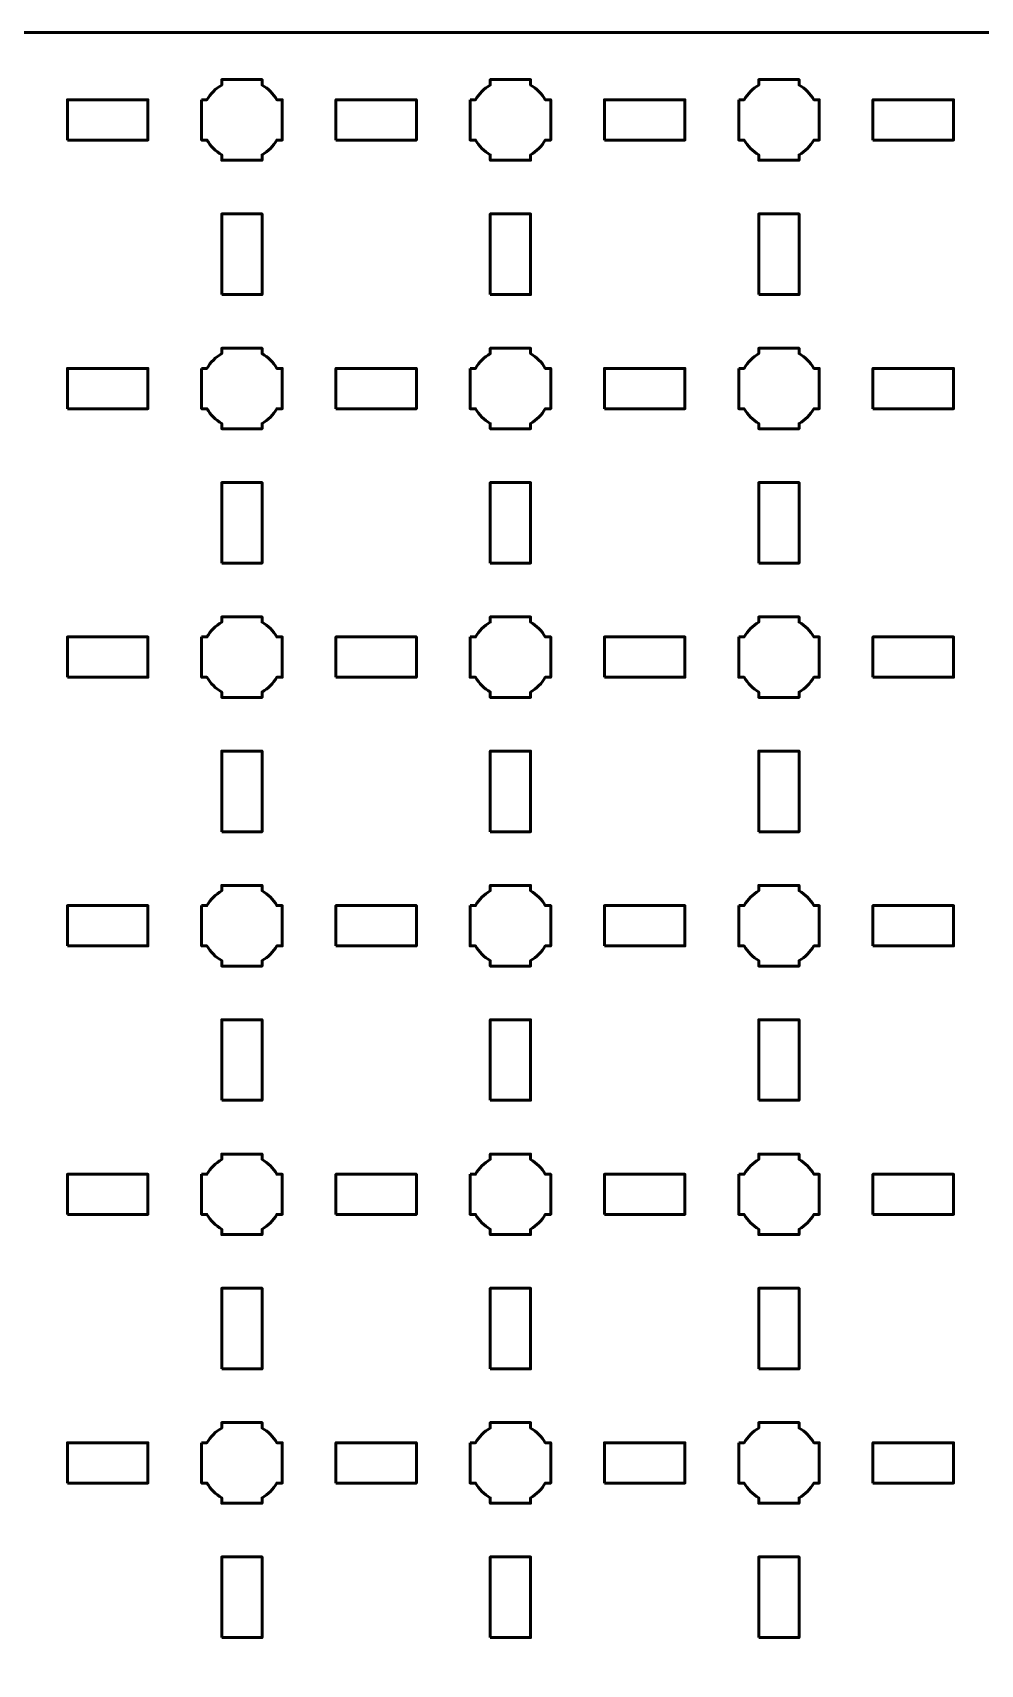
# Model space of a CAD drawing. Header units: centimetres. Extents: x -40.1 to 19.1, y -39.5 to 9.8.
# Drawn here: x -33.06 to -26, y -2.35 to 9.8 of the extents above; entities that cross this region are included whole.
import ezdxf

# ---------------------------------------------------------------- set-up
doc = ezdxf.new("R2010")
doc.units = ezdxf.units.CM
doc.header["$MEASUREMENT"] = 0
doc.layers.add('Layer 1', color=7, linetype='Continuous')

msp = doc.modelspace()

# ---------------------------------------------------------------- linework, layer by layer
at = {"layer": 'Layer 1', "lineweight": 53}
for points in [[(-32.8, 9), (-32.2, 9), (-32.2, 9.3), (-32.8, 9.3), (-32.8, 9)], [(-30.8, 9), (-30.2, 9), (-30.2, 9.3), (-30.8, 9.3), (-30.8, 9)], [(-28.8, 9), (-28.2, 9), (-28.2, 9.3), (-28.8, 9.3), (-28.8, 9)], [(-26.8, 9), (-26.2, 9), (-26.2, 9.3), (-26.8, 9.3), (-26.8, 9)], [(-31.65, 7.85), (-31.35, 7.85), (-31.35, 8.45), (-31.65, 8.45), (-31.65, 7.85)], [(-29.65, 7.85), (-29.35, 7.85), (-29.35, 8.45), (-29.65, 8.45), (-29.65, 7.85)], [(-27.65, 7.85), (-27.35, 7.85), (-27.35, 8.45), (-27.65, 8.45), (-27.65, 7.85)], [(-32.8, 7), (-32.2, 7), (-32.2, 7.3), (-32.8, 7.3), (-32.8, 7)], [(-30.8, 7), (-30.2, 7), (-30.2, 7.3), (-30.8, 7.3), (-30.8, 7)], [(-28.8, 7), (-28.2, 7), (-28.2, 7.3), (-28.8, 7.3), (-28.8, 7)], [(-26.8, 7), (-26.2, 7), (-26.2, 7.3), (-26.8, 7.3), (-26.8, 7)], [(-31.65, 5.85), (-31.35, 5.85), (-31.35, 6.45), (-31.65, 6.45), (-31.65, 5.85)], [(-29.65, 5.85), (-29.35, 5.85), (-29.35, 6.45), (-29.65, 6.45), (-29.65, 5.85)], [(-27.65, 5.85), (-27.35, 5.85), (-27.35, 6.45), (-27.65, 6.45), (-27.65, 5.85)], [(-32.8, 5), (-32.2, 5), (-32.2, 5.3), (-32.8, 5.3), (-32.8, 5)], [(-30.8, 5), (-30.2, 5), (-30.2, 5.3), (-30.8, 5.3), (-30.8, 5)], [(-28.8, 5), (-28.2, 5), (-28.2, 5.3), (-28.8, 5.3), (-28.8, 5)], [(-26.8, 5), (-26.2, 5), (-26.2, 5.3), (-26.8, 5.3), (-26.8, 5)], [(-31.65, 3.85), (-31.35, 3.85), (-31.35, 4.45), (-31.65, 4.45), (-31.65, 3.85)], [(-29.65, 3.85), (-29.35, 3.85), (-29.35, 4.45), (-29.65, 4.45), (-29.65, 3.85)], [(-27.65, 3.85), (-27.35, 3.85), (-27.35, 4.45), (-27.65, 4.45), (-27.65, 3.85)], [(-32.8, 3), (-32.2, 3), (-32.2, 3.3), (-32.8, 3.3), (-32.8, 3)], [(-30.8, 3), (-30.2, 3), (-30.2, 3.3), (-30.8, 3.3), (-30.8, 3)], [(-28.8, 3), (-28.2, 3), (-28.2, 3.3), (-28.8, 3.3), (-28.8, 3)], [(-26.8, 3), (-26.2, 3), (-26.2, 3.3), (-26.8, 3.3), (-26.8, 3)], [(-31.65, 1.85), (-31.35, 1.85), (-31.35, 2.45), (-31.65, 2.45), (-31.65, 1.85)], [(-29.65, 1.85), (-29.35, 1.85), (-29.35, 2.45), (-29.65, 2.45), (-29.65, 1.85)], [(-27.65, 1.85), (-27.35, 1.85), (-27.35, 2.45), (-27.65, 2.45), (-27.65, 1.85)], [(-32.8, 1), (-32.2, 1), (-32.2, 1.3), (-32.8, 1.3), (-32.8, 1)], [(-30.8, 1), (-30.2, 1), (-30.2, 1.3), (-30.8, 1.3), (-30.8, 1)], [(-28.8, 1), (-28.2, 1), (-28.2, 1.3), (-28.8, 1.3), (-28.8, 1)], [(-26.8, 1), (-26.2, 1), (-26.2, 1.3), (-26.8, 1.3), (-26.8, 1)], [(-31.65, -0.15), (-31.35, -0.15), (-31.35, 0.45), (-31.65, 0.45), (-31.65, -0.15)], [(-29.65, -0.15), (-29.35, -0.15), (-29.35, 0.45), (-29.65, 0.45), (-29.65, -0.15)], [(-27.65, -0.15), (-27.35, -0.15), (-27.35, 0.45), (-27.65, 0.45), (-27.65, -0.15)], [(-32.8, -1), (-32.2, -1), (-32.2, -0.7), (-32.8, -0.7), (-32.8, -1)], [(-30.8, -1), (-30.2, -1), (-30.2, -0.7), (-30.8, -0.7), (-30.8, -1)], [(-28.8, -1), (-28.2, -1), (-28.2, -0.7), (-28.8, -0.7), (-28.8, -1)], [(-26.8, -1), (-26.2, -1), (-26.2, -0.7), (-26.8, -0.7), (-26.8, -1)], [(-31.65, -2.15), (-31.35, -2.15), (-31.35, -1.55), (-31.65, -1.55), (-31.65, -2.15)], [(-29.65, -2.15), (-29.35, -2.15), (-29.35, -1.55), (-29.65, -1.55), (-29.65, -2.15)], [(-27.65, -2.15), (-27.35, -2.15), (-27.35, -1.55), (-27.65, -1.55), (-27.65, -2.15)]]:
    msp.add_lwpolyline(points, close=True, dxfattribs=at)
for points, knots in [([(-40.15, -39), (-40.15, -39), (-40.15, 9.3), (-40.15, 9.3), (-40.15, 9.3), (-40.15, 9.57609), (-39.92609, 9.8), (-39.65, 9.8), (-39.65, 9.8), (-39.65, 9.8), (18.65, 9.8), (18.65, 9.8), (18.65, 9.8), (18.92609, 9.8), (19.15, 9.57609), (19.15, 9.3), (19.15, 9.3), (19.15, 9.3), (19.15, -39), (19.15, -39), (19.15, -39), (19.15, -39.27609), (18.92609, -39.5), (18.65, -39.5), (18.65, -39.5), (18.65, -39.5), (-39.65, -39.5), (-39.65, -39.5), (-39.65, -39.5), (-39.92609, -39.5), (-40.15, -39.27609), (-40.15, -39)], [0, 0, 0, 0, 0.125, 0.125, 0.125, 0.125, 0.25, 0.25, 0.25, 0.25, 0.375, 0.375, 0.375, 0.375, 0.5, 0.5, 0.5, 0.5, 0.625, 0.625, 0.625, 0.625, 0.75, 0.75, 0.75, 0.75, 0.875, 0.875, 0.875, 0.875, 1, 1, 1, 1]), ([(-31.8, 9.3), (-31.8, 9.3), (-31.75985, 9.3), (-31.75985, 9.3), (-31.75985, 9.3), (-31.7335, 9.34553), (-31.69553, 9.3835), (-31.65, 9.40985), (-31.65, 9.40985), (-31.65, 9.40985), (-31.65, 9.45), (-31.65, 9.45), (-31.65, 9.45), (-31.65, 9.45), (-31.5, 9.45), (-31.5, 9.45), (-31.5, 9.45), (-31.5, 9.45), (-31.35, 9.45), (-31.35, 9.45), (-31.35, 9.45), (-31.35, 9.45), (-31.35, 9.40985), (-31.35, 9.40985), (-31.35, 9.40985), (-31.30447, 9.3835), (-31.2665, 9.34553), (-31.24015, 9.3), (-31.24015, 9.3), (-31.24015, 9.3), (-31.2, 9.3), (-31.2, 9.3), (-31.2, 9.3), (-31.2, 9.3), (-31.2, 9.15), (-31.2, 9.15), (-31.2, 9.15), (-31.2, 9.15), (-31.2, 9), (-31.2, 9), (-31.2, 9), (-31.2, 9), (-31.24015, 9), (-31.24015, 9), (-31.24015, 9), (-31.2665, 8.95447), (-31.30447, 8.9165), (-31.35, 8.89015), (-31.35, 8.89015), (-31.35, 8.89015), (-31.35, 8.85), (-31.35, 8.85), (-31.35, 8.85), (-31.35, 8.85), (-31.5, 8.85), (-31.5, 8.85), (-31.5, 8.85), (-31.5, 8.85), (-31.65, 8.85), (-31.65, 8.85), (-31.65, 8.85), (-31.65, 8.85), (-31.65, 8.89015), (-31.65, 8.89015), (-31.65, 8.89015), (-31.69553, 8.9165), (-31.7335, 8.95447), (-31.75985, 9), (-31.75985, 9), (-31.75985, 9), (-31.8, 9), (-31.8, 9), (-31.8, 9), (-31.8, 9), (-31.8, 9.15), (-31.8, 9.15), (-31.8, 9.15), (-31.8, 9.15), (-31.8, 9.3), (-31.8, 9.3)], [0, 0, 0, 0, 0.05, 0.05, 0.05, 0.05, 0.1, 0.1, 0.1, 0.1, 0.15, 0.15, 0.15, 0.15, 0.2, 0.2, 0.2, 0.2, 0.25, 0.25, 0.25, 0.25, 0.3, 0.3, 0.3, 0.3, 0.35, 0.35, 0.35, 0.35, 0.4, 0.4, 0.4, 0.4, 0.45, 0.45, 0.45, 0.45, 0.5, 0.5, 0.5, 0.5, 0.55, 0.55, 0.55, 0.55, 0.6, 0.6, 0.6, 0.6, 0.65, 0.65, 0.65, 0.65, 0.7, 0.7, 0.7, 0.7, 0.75, 0.75, 0.75, 0.75, 0.8, 0.8, 0.8, 0.8, 0.85, 0.85, 0.85, 0.85, 0.9, 0.9, 0.9, 0.9, 0.95, 0.95, 0.95, 0.95, 1, 1, 1, 1]), ([(-29.8, 9.3), (-29.8, 9.3), (-29.75985, 9.3), (-29.75985, 9.3), (-29.75985, 9.3), (-29.7335, 9.34553), (-29.69553, 9.3835), (-29.65, 9.40985), (-29.65, 9.40985), (-29.65, 9.40985), (-29.65, 9.45), (-29.65, 9.45), (-29.65, 9.45), (-29.65, 9.45), (-29.5, 9.45), (-29.5, 9.45), (-29.5, 9.45), (-29.5, 9.45), (-29.35, 9.45), (-29.35, 9.45), (-29.35, 9.45), (-29.35, 9.45), (-29.35, 9.40985), (-29.35, 9.40985), (-29.35, 9.40985), (-29.30447, 9.3835), (-29.2665, 9.34553), (-29.24015, 9.3), (-29.24015, 9.3), (-29.24015, 9.3), (-29.2, 9.3), (-29.2, 9.3), (-29.2, 9.3), (-29.2, 9.3), (-29.2, 9.15), (-29.2, 9.15), (-29.2, 9.15), (-29.2, 9.15), (-29.2, 9), (-29.2, 9), (-29.2, 9), (-29.2, 9), (-29.24015, 9), (-29.24015, 9), (-29.24015, 9), (-29.2665, 8.95447), (-29.30447, 8.9165), (-29.35, 8.89015), (-29.35, 8.89015), (-29.35, 8.89015), (-29.35, 8.85), (-29.35, 8.85), (-29.35, 8.85), (-29.35, 8.85), (-29.5, 8.85), (-29.5, 8.85), (-29.5, 8.85), (-29.5, 8.85), (-29.65, 8.85), (-29.65, 8.85), (-29.65, 8.85), (-29.65, 8.85), (-29.65, 8.89015), (-29.65, 8.89015), (-29.65, 8.89015), (-29.69553, 8.9165), (-29.7335, 8.95447), (-29.75985, 9), (-29.75985, 9), (-29.75985, 9), (-29.8, 9), (-29.8, 9), (-29.8, 9), (-29.8, 9), (-29.8, 9.15), (-29.8, 9.15), (-29.8, 9.15), (-29.8, 9.15), (-29.8, 9.3), (-29.8, 9.3)], [0, 0, 0, 0, 0.05, 0.05, 0.05, 0.05, 0.1, 0.1, 0.1, 0.1, 0.15, 0.15, 0.15, 0.15, 0.2, 0.2, 0.2, 0.2, 0.25, 0.25, 0.25, 0.25, 0.3, 0.3, 0.3, 0.3, 0.35, 0.35, 0.35, 0.35, 0.4, 0.4, 0.4, 0.4, 0.45, 0.45, 0.45, 0.45, 0.5, 0.5, 0.5, 0.5, 0.55, 0.55, 0.55, 0.55, 0.6, 0.6, 0.6, 0.6, 0.65, 0.65, 0.65, 0.65, 0.7, 0.7, 0.7, 0.7, 0.75, 0.75, 0.75, 0.75, 0.8, 0.8, 0.8, 0.8, 0.85, 0.85, 0.85, 0.85, 0.9, 0.9, 0.9, 0.9, 0.95, 0.95, 0.95, 0.95, 1, 1, 1, 1]), ([(-27.8, 9.3), (-27.8, 9.3), (-27.75985, 9.3), (-27.75985, 9.3), (-27.75985, 9.3), (-27.7335, 9.34553), (-27.69553, 9.3835), (-27.65, 9.40985), (-27.65, 9.40985), (-27.65, 9.40985), (-27.65, 9.45), (-27.65, 9.45), (-27.65, 9.45), (-27.65, 9.45), (-27.5, 9.45), (-27.5, 9.45), (-27.5, 9.45), (-27.5, 9.45), (-27.35, 9.45), (-27.35, 9.45), (-27.35, 9.45), (-27.35, 9.45), (-27.35, 9.40985), (-27.35, 9.40985), (-27.35, 9.40985), (-27.30447, 9.3835), (-27.2665, 9.34553), (-27.24015, 9.3), (-27.24015, 9.3), (-27.24015, 9.3), (-27.2, 9.3), (-27.2, 9.3), (-27.2, 9.3), (-27.2, 9.3), (-27.2, 9.15), (-27.2, 9.15), (-27.2, 9.15), (-27.2, 9.15), (-27.2, 9), (-27.2, 9), (-27.2, 9), (-27.2, 9), (-27.24015, 9), (-27.24015, 9), (-27.24015, 9), (-27.2665, 8.95447), (-27.30447, 8.9165), (-27.35, 8.89015), (-27.35, 8.89015), (-27.35, 8.89015), (-27.35, 8.85), (-27.35, 8.85), (-27.35, 8.85), (-27.35, 8.85), (-27.5, 8.85), (-27.5, 8.85), (-27.5, 8.85), (-27.5, 8.85), (-27.65, 8.85), (-27.65, 8.85), (-27.65, 8.85), (-27.65, 8.85), (-27.65, 8.89015), (-27.65, 8.89015), (-27.65, 8.89015), (-27.69553, 8.9165), (-27.7335, 8.95447), (-27.75985, 9), (-27.75985, 9), (-27.75985, 9), (-27.8, 9), (-27.8, 9), (-27.8, 9), (-27.8, 9), (-27.8, 9.15), (-27.8, 9.15), (-27.8, 9.15), (-27.8, 9.15), (-27.8, 9.3), (-27.8, 9.3)], [0, 0, 0, 0, 0.05, 0.05, 0.05, 0.05, 0.1, 0.1, 0.1, 0.1, 0.15, 0.15, 0.15, 0.15, 0.2, 0.2, 0.2, 0.2, 0.25, 0.25, 0.25, 0.25, 0.3, 0.3, 0.3, 0.3, 0.35, 0.35, 0.35, 0.35, 0.4, 0.4, 0.4, 0.4, 0.45, 0.45, 0.45, 0.45, 0.5, 0.5, 0.5, 0.5, 0.55, 0.55, 0.55, 0.55, 0.6, 0.6, 0.6, 0.6, 0.65, 0.65, 0.65, 0.65, 0.7, 0.7, 0.7, 0.7, 0.75, 0.75, 0.75, 0.75, 0.8, 0.8, 0.8, 0.8, 0.85, 0.85, 0.85, 0.85, 0.9, 0.9, 0.9, 0.9, 0.95, 0.95, 0.95, 0.95, 1, 1, 1, 1]), ([(-31.8, 7.3), (-31.8, 7.3), (-31.75985, 7.3), (-31.75985, 7.3), (-31.75985, 7.3), (-31.7335, 7.34553), (-31.69553, 7.3835), (-31.65, 7.40985), (-31.65, 7.40985), (-31.65, 7.40985), (-31.65, 7.45), (-31.65, 7.45), (-31.65, 7.45), (-31.65, 7.45), (-31.5, 7.45), (-31.5, 7.45), (-31.5, 7.45), (-31.5, 7.45), (-31.35, 7.45), (-31.35, 7.45), (-31.35, 7.45), (-31.35, 7.45), (-31.35, 7.40985), (-31.35, 7.40985), (-31.35, 7.40985), (-31.30447, 7.3835), (-31.2665, 7.34553), (-31.24015, 7.3), (-31.24015, 7.3), (-31.24015, 7.3), (-31.2, 7.3), (-31.2, 7.3), (-31.2, 7.3), (-31.2, 7.3), (-31.2, 7.15), (-31.2, 7.15), (-31.2, 7.15), (-31.2, 7.15), (-31.2, 7), (-31.2, 7), (-31.2, 7), (-31.2, 7), (-31.24015, 7), (-31.24015, 7), (-31.24015, 7), (-31.2665, 6.95447), (-31.30447, 6.9165), (-31.35, 6.89015), (-31.35, 6.89015), (-31.35, 6.89015), (-31.35, 6.85), (-31.35, 6.85), (-31.35, 6.85), (-31.35, 6.85), (-31.5, 6.85), (-31.5, 6.85), (-31.5, 6.85), (-31.5, 6.85), (-31.65, 6.85), (-31.65, 6.85), (-31.65, 6.85), (-31.65, 6.85), (-31.65, 6.89015), (-31.65, 6.89015), (-31.65, 6.89015), (-31.69553, 6.9165), (-31.7335, 6.95447), (-31.75985, 7), (-31.75985, 7), (-31.75985, 7), (-31.8, 7), (-31.8, 7), (-31.8, 7), (-31.8, 7), (-31.8, 7.15), (-31.8, 7.15), (-31.8, 7.15), (-31.8, 7.15), (-31.8, 7.3), (-31.8, 7.3)], [0, 0, 0, 0, 0.05, 0.05, 0.05, 0.05, 0.1, 0.1, 0.1, 0.1, 0.15, 0.15, 0.15, 0.15, 0.2, 0.2, 0.2, 0.2, 0.25, 0.25, 0.25, 0.25, 0.3, 0.3, 0.3, 0.3, 0.35, 0.35, 0.35, 0.35, 0.4, 0.4, 0.4, 0.4, 0.45, 0.45, 0.45, 0.45, 0.5, 0.5, 0.5, 0.5, 0.55, 0.55, 0.55, 0.55, 0.6, 0.6, 0.6, 0.6, 0.65, 0.65, 0.65, 0.65, 0.7, 0.7, 0.7, 0.7, 0.75, 0.75, 0.75, 0.75, 0.8, 0.8, 0.8, 0.8, 0.85, 0.85, 0.85, 0.85, 0.9, 0.9, 0.9, 0.9, 0.95, 0.95, 0.95, 0.95, 1, 1, 1, 1]), ([(-29.8, 7.3), (-29.8, 7.3), (-29.75985, 7.3), (-29.75985, 7.3), (-29.75985, 7.3), (-29.7335, 7.34553), (-29.69553, 7.3835), (-29.65, 7.40985), (-29.65, 7.40985), (-29.65, 7.40985), (-29.65, 7.45), (-29.65, 7.45), (-29.65, 7.45), (-29.65, 7.45), (-29.5, 7.45), (-29.5, 7.45), (-29.5, 7.45), (-29.5, 7.45), (-29.35, 7.45), (-29.35, 7.45), (-29.35, 7.45), (-29.35, 7.45), (-29.35, 7.40985), (-29.35, 7.40985), (-29.35, 7.40985), (-29.30447, 7.3835), (-29.2665, 7.34553), (-29.24015, 7.3), (-29.24015, 7.3), (-29.24015, 7.3), (-29.2, 7.3), (-29.2, 7.3), (-29.2, 7.3), (-29.2, 7.3), (-29.2, 7.15), (-29.2, 7.15), (-29.2, 7.15), (-29.2, 7.15), (-29.2, 7), (-29.2, 7), (-29.2, 7), (-29.2, 7), (-29.24015, 7), (-29.24015, 7), (-29.24015, 7), (-29.2665, 6.95447), (-29.30447, 6.9165), (-29.35, 6.89015), (-29.35, 6.89015), (-29.35, 6.89015), (-29.35, 6.85), (-29.35, 6.85), (-29.35, 6.85), (-29.35, 6.85), (-29.5, 6.85), (-29.5, 6.85), (-29.5, 6.85), (-29.5, 6.85), (-29.65, 6.85), (-29.65, 6.85), (-29.65, 6.85), (-29.65, 6.85), (-29.65, 6.89015), (-29.65, 6.89015), (-29.65, 6.89015), (-29.69553, 6.9165), (-29.7335, 6.95447), (-29.75985, 7), (-29.75985, 7), (-29.75985, 7), (-29.8, 7), (-29.8, 7), (-29.8, 7), (-29.8, 7), (-29.8, 7.15), (-29.8, 7.15), (-29.8, 7.15), (-29.8, 7.15), (-29.8, 7.3), (-29.8, 7.3)], [0, 0, 0, 0, 0.05, 0.05, 0.05, 0.05, 0.1, 0.1, 0.1, 0.1, 0.15, 0.15, 0.15, 0.15, 0.2, 0.2, 0.2, 0.2, 0.25, 0.25, 0.25, 0.25, 0.3, 0.3, 0.3, 0.3, 0.35, 0.35, 0.35, 0.35, 0.4, 0.4, 0.4, 0.4, 0.45, 0.45, 0.45, 0.45, 0.5, 0.5, 0.5, 0.5, 0.55, 0.55, 0.55, 0.55, 0.6, 0.6, 0.6, 0.6, 0.65, 0.65, 0.65, 0.65, 0.7, 0.7, 0.7, 0.7, 0.75, 0.75, 0.75, 0.75, 0.8, 0.8, 0.8, 0.8, 0.85, 0.85, 0.85, 0.85, 0.9, 0.9, 0.9, 0.9, 0.95, 0.95, 0.95, 0.95, 1, 1, 1, 1]), ([(-27.8, 7.3), (-27.8, 7.3), (-27.75985, 7.3), (-27.75985, 7.3), (-27.75985, 7.3), (-27.7335, 7.34553), (-27.69553, 7.3835), (-27.65, 7.40985), (-27.65, 7.40985), (-27.65, 7.40985), (-27.65, 7.45), (-27.65, 7.45), (-27.65, 7.45), (-27.65, 7.45), (-27.5, 7.45), (-27.5, 7.45), (-27.5, 7.45), (-27.5, 7.45), (-27.35, 7.45), (-27.35, 7.45), (-27.35, 7.45), (-27.35, 7.45), (-27.35, 7.40985), (-27.35, 7.40985), (-27.35, 7.40985), (-27.30447, 7.3835), (-27.2665, 7.34553), (-27.24015, 7.3), (-27.24015, 7.3), (-27.24015, 7.3), (-27.2, 7.3), (-27.2, 7.3), (-27.2, 7.3), (-27.2, 7.3), (-27.2, 7.15), (-27.2, 7.15), (-27.2, 7.15), (-27.2, 7.15), (-27.2, 7), (-27.2, 7), (-27.2, 7), (-27.2, 7), (-27.24015, 7), (-27.24015, 7), (-27.24015, 7), (-27.2665, 6.95447), (-27.30447, 6.9165), (-27.35, 6.89015), (-27.35, 6.89015), (-27.35, 6.89015), (-27.35, 6.85), (-27.35, 6.85), (-27.35, 6.85), (-27.35, 6.85), (-27.5, 6.85), (-27.5, 6.85), (-27.5, 6.85), (-27.5, 6.85), (-27.65, 6.85), (-27.65, 6.85), (-27.65, 6.85), (-27.65, 6.85), (-27.65, 6.89015), (-27.65, 6.89015), (-27.65, 6.89015), (-27.69553, 6.9165), (-27.7335, 6.95447), (-27.75985, 7), (-27.75985, 7), (-27.75985, 7), (-27.8, 7), (-27.8, 7), (-27.8, 7), (-27.8, 7), (-27.8, 7.15), (-27.8, 7.15), (-27.8, 7.15), (-27.8, 7.15), (-27.8, 7.3), (-27.8, 7.3)], [0, 0, 0, 0, 0.05, 0.05, 0.05, 0.05, 0.1, 0.1, 0.1, 0.1, 0.15, 0.15, 0.15, 0.15, 0.2, 0.2, 0.2, 0.2, 0.25, 0.25, 0.25, 0.25, 0.3, 0.3, 0.3, 0.3, 0.35, 0.35, 0.35, 0.35, 0.4, 0.4, 0.4, 0.4, 0.45, 0.45, 0.45, 0.45, 0.5, 0.5, 0.5, 0.5, 0.55, 0.55, 0.55, 0.55, 0.6, 0.6, 0.6, 0.6, 0.65, 0.65, 0.65, 0.65, 0.7, 0.7, 0.7, 0.7, 0.75, 0.75, 0.75, 0.75, 0.8, 0.8, 0.8, 0.8, 0.85, 0.85, 0.85, 0.85, 0.9, 0.9, 0.9, 0.9, 0.95, 0.95, 0.95, 0.95, 1, 1, 1, 1]), ([(-31.8, 5.3), (-31.8, 5.3), (-31.75985, 5.3), (-31.75985, 5.3), (-31.75985, 5.3), (-31.7335, 5.34553), (-31.69553, 5.3835), (-31.65, 5.40985), (-31.65, 5.40985), (-31.65, 5.40985), (-31.65, 5.45), (-31.65, 5.45), (-31.65, 5.45), (-31.65, 5.45), (-31.5, 5.45), (-31.5, 5.45), (-31.5, 5.45), (-31.5, 5.45), (-31.35, 5.45), (-31.35, 5.45), (-31.35, 5.45), (-31.35, 5.45), (-31.35, 5.40985), (-31.35, 5.40985), (-31.35, 5.40985), (-31.30447, 5.3835), (-31.2665, 5.34553), (-31.24015, 5.3), (-31.24015, 5.3), (-31.24015, 5.3), (-31.2, 5.3), (-31.2, 5.3), (-31.2, 5.3), (-31.2, 5.3), (-31.2, 5.15), (-31.2, 5.15), (-31.2, 5.15), (-31.2, 5.15), (-31.2, 5), (-31.2, 5), (-31.2, 5), (-31.2, 5), (-31.24015, 5), (-31.24015, 5), (-31.24015, 5), (-31.2665, 4.95447), (-31.30447, 4.9165), (-31.35, 4.89015), (-31.35, 4.89015), (-31.35, 4.89015), (-31.35, 4.85), (-31.35, 4.85), (-31.35, 4.85), (-31.35, 4.85), (-31.5, 4.85), (-31.5, 4.85), (-31.5, 4.85), (-31.5, 4.85), (-31.65, 4.85), (-31.65, 4.85), (-31.65, 4.85), (-31.65, 4.85), (-31.65, 4.89015), (-31.65, 4.89015), (-31.65, 4.89015), (-31.69553, 4.9165), (-31.7335, 4.95447), (-31.75985, 5), (-31.75985, 5), (-31.75985, 5), (-31.8, 5), (-31.8, 5), (-31.8, 5), (-31.8, 5), (-31.8, 5.15), (-31.8, 5.15), (-31.8, 5.15), (-31.8, 5.15), (-31.8, 5.3), (-31.8, 5.3)], [0, 0, 0, 0, 0.05, 0.05, 0.05, 0.05, 0.1, 0.1, 0.1, 0.1, 0.15, 0.15, 0.15, 0.15, 0.2, 0.2, 0.2, 0.2, 0.25, 0.25, 0.25, 0.25, 0.3, 0.3, 0.3, 0.3, 0.35, 0.35, 0.35, 0.35, 0.4, 0.4, 0.4, 0.4, 0.45, 0.45, 0.45, 0.45, 0.5, 0.5, 0.5, 0.5, 0.55, 0.55, 0.55, 0.55, 0.6, 0.6, 0.6, 0.6, 0.65, 0.65, 0.65, 0.65, 0.7, 0.7, 0.7, 0.7, 0.75, 0.75, 0.75, 0.75, 0.8, 0.8, 0.8, 0.8, 0.85, 0.85, 0.85, 0.85, 0.9, 0.9, 0.9, 0.9, 0.95, 0.95, 0.95, 0.95, 1, 1, 1, 1]), ([(-29.8, 5.3), (-29.8, 5.3), (-29.75985, 5.3), (-29.75985, 5.3), (-29.75985, 5.3), (-29.7335, 5.34553), (-29.69553, 5.3835), (-29.65, 5.40985), (-29.65, 5.40985), (-29.65, 5.40985), (-29.65, 5.45), (-29.65, 5.45), (-29.65, 5.45), (-29.65, 5.45), (-29.5, 5.45), (-29.5, 5.45), (-29.5, 5.45), (-29.5, 5.45), (-29.35, 5.45), (-29.35, 5.45), (-29.35, 5.45), (-29.35, 5.45), (-29.35, 5.40985), (-29.35, 5.40985), (-29.35, 5.40985), (-29.30447, 5.3835), (-29.2665, 5.34553), (-29.24015, 5.3), (-29.24015, 5.3), (-29.24015, 5.3), (-29.2, 5.3), (-29.2, 5.3), (-29.2, 5.3), (-29.2, 5.3), (-29.2, 5.15), (-29.2, 5.15), (-29.2, 5.15), (-29.2, 5.15), (-29.2, 5), (-29.2, 5), (-29.2, 5), (-29.2, 5), (-29.24015, 5), (-29.24015, 5), (-29.24015, 5), (-29.2665, 4.95447), (-29.30447, 4.9165), (-29.35, 4.89015), (-29.35, 4.89015), (-29.35, 4.89015), (-29.35, 4.85), (-29.35, 4.85), (-29.35, 4.85), (-29.35, 4.85), (-29.5, 4.85), (-29.5, 4.85), (-29.5, 4.85), (-29.5, 4.85), (-29.65, 4.85), (-29.65, 4.85), (-29.65, 4.85), (-29.65, 4.85), (-29.65, 4.89015), (-29.65, 4.89015), (-29.65, 4.89015), (-29.69553, 4.9165), (-29.7335, 4.95447), (-29.75985, 5), (-29.75985, 5), (-29.75985, 5), (-29.8, 5), (-29.8, 5), (-29.8, 5), (-29.8, 5), (-29.8, 5.15), (-29.8, 5.15), (-29.8, 5.15), (-29.8, 5.15), (-29.8, 5.3), (-29.8, 5.3)], [0, 0, 0, 0, 0.05, 0.05, 0.05, 0.05, 0.1, 0.1, 0.1, 0.1, 0.15, 0.15, 0.15, 0.15, 0.2, 0.2, 0.2, 0.2, 0.25, 0.25, 0.25, 0.25, 0.3, 0.3, 0.3, 0.3, 0.35, 0.35, 0.35, 0.35, 0.4, 0.4, 0.4, 0.4, 0.45, 0.45, 0.45, 0.45, 0.5, 0.5, 0.5, 0.5, 0.55, 0.55, 0.55, 0.55, 0.6, 0.6, 0.6, 0.6, 0.65, 0.65, 0.65, 0.65, 0.7, 0.7, 0.7, 0.7, 0.75, 0.75, 0.75, 0.75, 0.8, 0.8, 0.8, 0.8, 0.85, 0.85, 0.85, 0.85, 0.9, 0.9, 0.9, 0.9, 0.95, 0.95, 0.95, 0.95, 1, 1, 1, 1]), ([(-27.8, 5.3), (-27.8, 5.3), (-27.75985, 5.3), (-27.75985, 5.3), (-27.75985, 5.3), (-27.7335, 5.34553), (-27.69553, 5.3835), (-27.65, 5.40985), (-27.65, 5.40985), (-27.65, 5.40985), (-27.65, 5.45), (-27.65, 5.45), (-27.65, 5.45), (-27.65, 5.45), (-27.5, 5.45), (-27.5, 5.45), (-27.5, 5.45), (-27.5, 5.45), (-27.35, 5.45), (-27.35, 5.45), (-27.35, 5.45), (-27.35, 5.45), (-27.35, 5.40985), (-27.35, 5.40985), (-27.35, 5.40985), (-27.30447, 5.3835), (-27.2665, 5.34553), (-27.24015, 5.3), (-27.24015, 5.3), (-27.24015, 5.3), (-27.2, 5.3), (-27.2, 5.3), (-27.2, 5.3), (-27.2, 5.3), (-27.2, 5.15), (-27.2, 5.15), (-27.2, 5.15), (-27.2, 5.15), (-27.2, 5), (-27.2, 5), (-27.2, 5), (-27.2, 5), (-27.24015, 5), (-27.24015, 5), (-27.24015, 5), (-27.2665, 4.95447), (-27.30447, 4.9165), (-27.35, 4.89015), (-27.35, 4.89015), (-27.35, 4.89015), (-27.35, 4.85), (-27.35, 4.85), (-27.35, 4.85), (-27.35, 4.85), (-27.5, 4.85), (-27.5, 4.85), (-27.5, 4.85), (-27.5, 4.85), (-27.65, 4.85), (-27.65, 4.85), (-27.65, 4.85), (-27.65, 4.85), (-27.65, 4.89015), (-27.65, 4.89015), (-27.65, 4.89015), (-27.69553, 4.9165), (-27.7335, 4.95447), (-27.75985, 5), (-27.75985, 5), (-27.75985, 5), (-27.8, 5), (-27.8, 5), (-27.8, 5), (-27.8, 5), (-27.8, 5.15), (-27.8, 5.15), (-27.8, 5.15), (-27.8, 5.15), (-27.8, 5.3), (-27.8, 5.3)], [0, 0, 0, 0, 0.05, 0.05, 0.05, 0.05, 0.1, 0.1, 0.1, 0.1, 0.15, 0.15, 0.15, 0.15, 0.2, 0.2, 0.2, 0.2, 0.25, 0.25, 0.25, 0.25, 0.3, 0.3, 0.3, 0.3, 0.35, 0.35, 0.35, 0.35, 0.4, 0.4, 0.4, 0.4, 0.45, 0.45, 0.45, 0.45, 0.5, 0.5, 0.5, 0.5, 0.55, 0.55, 0.55, 0.55, 0.6, 0.6, 0.6, 0.6, 0.65, 0.65, 0.65, 0.65, 0.7, 0.7, 0.7, 0.7, 0.75, 0.75, 0.75, 0.75, 0.8, 0.8, 0.8, 0.8, 0.85, 0.85, 0.85, 0.85, 0.9, 0.9, 0.9, 0.9, 0.95, 0.95, 0.95, 0.95, 1, 1, 1, 1]), ([(-31.8, 3.3), (-31.8, 3.3), (-31.75985, 3.3), (-31.75985, 3.3), (-31.75985, 3.3), (-31.7335, 3.34553), (-31.69553, 3.3835), (-31.65, 3.40985), (-31.65, 3.40985), (-31.65, 3.40985), (-31.65, 3.45), (-31.65, 3.45), (-31.65, 3.45), (-31.65, 3.45), (-31.5, 3.45), (-31.5, 3.45), (-31.5, 3.45), (-31.5, 3.45), (-31.35, 3.45), (-31.35, 3.45), (-31.35, 3.45), (-31.35, 3.45), (-31.35, 3.40985), (-31.35, 3.40985), (-31.35, 3.40985), (-31.30447, 3.3835), (-31.2665, 3.34553), (-31.24015, 3.3), (-31.24015, 3.3), (-31.24015, 3.3), (-31.2, 3.3), (-31.2, 3.3), (-31.2, 3.3), (-31.2, 3.3), (-31.2, 3.15), (-31.2, 3.15), (-31.2, 3.15), (-31.2, 3.15), (-31.2, 3), (-31.2, 3), (-31.2, 3), (-31.2, 3), (-31.24015, 3), (-31.24015, 3), (-31.24015, 3), (-31.2665, 2.95447), (-31.30447, 2.9165), (-31.35, 2.89015), (-31.35, 2.89015), (-31.35, 2.89015), (-31.35, 2.85), (-31.35, 2.85), (-31.35, 2.85), (-31.35, 2.85), (-31.5, 2.85), (-31.5, 2.85), (-31.5, 2.85), (-31.5, 2.85), (-31.65, 2.85), (-31.65, 2.85), (-31.65, 2.85), (-31.65, 2.85), (-31.65, 2.89015), (-31.65, 2.89015), (-31.65, 2.89015), (-31.69553, 2.9165), (-31.7335, 2.95447), (-31.75985, 3), (-31.75985, 3), (-31.75985, 3), (-31.8, 3), (-31.8, 3), (-31.8, 3), (-31.8, 3), (-31.8, 3.15), (-31.8, 3.15), (-31.8, 3.15), (-31.8, 3.15), (-31.8, 3.3), (-31.8, 3.3)], [0, 0, 0, 0, 0.05, 0.05, 0.05, 0.05, 0.1, 0.1, 0.1, 0.1, 0.15, 0.15, 0.15, 0.15, 0.2, 0.2, 0.2, 0.2, 0.25, 0.25, 0.25, 0.25, 0.3, 0.3, 0.3, 0.3, 0.35, 0.35, 0.35, 0.35, 0.4, 0.4, 0.4, 0.4, 0.45, 0.45, 0.45, 0.45, 0.5, 0.5, 0.5, 0.5, 0.55, 0.55, 0.55, 0.55, 0.6, 0.6, 0.6, 0.6, 0.65, 0.65, 0.65, 0.65, 0.7, 0.7, 0.7, 0.7, 0.75, 0.75, 0.75, 0.75, 0.8, 0.8, 0.8, 0.8, 0.85, 0.85, 0.85, 0.85, 0.9, 0.9, 0.9, 0.9, 0.95, 0.95, 0.95, 0.95, 1, 1, 1, 1]), ([(-29.8, 3.3), (-29.8, 3.3), (-29.75985, 3.3), (-29.75985, 3.3), (-29.75985, 3.3), (-29.7335, 3.34553), (-29.69553, 3.3835), (-29.65, 3.40985), (-29.65, 3.40985), (-29.65, 3.40985), (-29.65, 3.45), (-29.65, 3.45), (-29.65, 3.45), (-29.65, 3.45), (-29.5, 3.45), (-29.5, 3.45), (-29.5, 3.45), (-29.5, 3.45), (-29.35, 3.45), (-29.35, 3.45), (-29.35, 3.45), (-29.35, 3.45), (-29.35, 3.40985), (-29.35, 3.40985), (-29.35, 3.40985), (-29.30447, 3.3835), (-29.2665, 3.34553), (-29.24015, 3.3), (-29.24015, 3.3), (-29.24015, 3.3), (-29.2, 3.3), (-29.2, 3.3), (-29.2, 3.3), (-29.2, 3.3), (-29.2, 3.15), (-29.2, 3.15), (-29.2, 3.15), (-29.2, 3.15), (-29.2, 3), (-29.2, 3), (-29.2, 3), (-29.2, 3), (-29.24015, 3), (-29.24015, 3), (-29.24015, 3), (-29.2665, 2.95447), (-29.30447, 2.9165), (-29.35, 2.89015), (-29.35, 2.89015), (-29.35, 2.89015), (-29.35, 2.85), (-29.35, 2.85), (-29.35, 2.85), (-29.35, 2.85), (-29.5, 2.85), (-29.5, 2.85), (-29.5, 2.85), (-29.5, 2.85), (-29.65, 2.85), (-29.65, 2.85), (-29.65, 2.85), (-29.65, 2.85), (-29.65, 2.89015), (-29.65, 2.89015), (-29.65, 2.89015), (-29.69553, 2.9165), (-29.7335, 2.95447), (-29.75985, 3), (-29.75985, 3), (-29.75985, 3), (-29.8, 3), (-29.8, 3), (-29.8, 3), (-29.8, 3), (-29.8, 3.15), (-29.8, 3.15), (-29.8, 3.15), (-29.8, 3.15), (-29.8, 3.3), (-29.8, 3.3)], [0, 0, 0, 0, 0.05, 0.05, 0.05, 0.05, 0.1, 0.1, 0.1, 0.1, 0.15, 0.15, 0.15, 0.15, 0.2, 0.2, 0.2, 0.2, 0.25, 0.25, 0.25, 0.25, 0.3, 0.3, 0.3, 0.3, 0.35, 0.35, 0.35, 0.35, 0.4, 0.4, 0.4, 0.4, 0.45, 0.45, 0.45, 0.45, 0.5, 0.5, 0.5, 0.5, 0.55, 0.55, 0.55, 0.55, 0.6, 0.6, 0.6, 0.6, 0.65, 0.65, 0.65, 0.65, 0.7, 0.7, 0.7, 0.7, 0.75, 0.75, 0.75, 0.75, 0.8, 0.8, 0.8, 0.8, 0.85, 0.85, 0.85, 0.85, 0.9, 0.9, 0.9, 0.9, 0.95, 0.95, 0.95, 0.95, 1, 1, 1, 1]), ([(-27.8, 3.3), (-27.8, 3.3), (-27.75985, 3.3), (-27.75985, 3.3), (-27.75985, 3.3), (-27.7335, 3.34553), (-27.69553, 3.3835), (-27.65, 3.40985), (-27.65, 3.40985), (-27.65, 3.40985), (-27.65, 3.45), (-27.65, 3.45), (-27.65, 3.45), (-27.65, 3.45), (-27.5, 3.45), (-27.5, 3.45), (-27.5, 3.45), (-27.5, 3.45), (-27.35, 3.45), (-27.35, 3.45), (-27.35, 3.45), (-27.35, 3.45), (-27.35, 3.40985), (-27.35, 3.40985), (-27.35, 3.40985), (-27.30447, 3.3835), (-27.2665, 3.34553), (-27.24015, 3.3), (-27.24015, 3.3), (-27.24015, 3.3), (-27.2, 3.3), (-27.2, 3.3), (-27.2, 3.3), (-27.2, 3.3), (-27.2, 3.15), (-27.2, 3.15), (-27.2, 3.15), (-27.2, 3.15), (-27.2, 3), (-27.2, 3), (-27.2, 3), (-27.2, 3), (-27.24015, 3), (-27.24015, 3), (-27.24015, 3), (-27.2665, 2.95447), (-27.30447, 2.9165), (-27.35, 2.89015), (-27.35, 2.89015), (-27.35, 2.89015), (-27.35, 2.85), (-27.35, 2.85), (-27.35, 2.85), (-27.35, 2.85), (-27.5, 2.85), (-27.5, 2.85), (-27.5, 2.85), (-27.5, 2.85), (-27.65, 2.85), (-27.65, 2.85), (-27.65, 2.85), (-27.65, 2.85), (-27.65, 2.89015), (-27.65, 2.89015), (-27.65, 2.89015), (-27.69553, 2.9165), (-27.7335, 2.95447), (-27.75985, 3), (-27.75985, 3), (-27.75985, 3), (-27.8, 3), (-27.8, 3), (-27.8, 3), (-27.8, 3), (-27.8, 3.15), (-27.8, 3.15), (-27.8, 3.15), (-27.8, 3.15), (-27.8, 3.3), (-27.8, 3.3)], [0, 0, 0, 0, 0.05, 0.05, 0.05, 0.05, 0.1, 0.1, 0.1, 0.1, 0.15, 0.15, 0.15, 0.15, 0.2, 0.2, 0.2, 0.2, 0.25, 0.25, 0.25, 0.25, 0.3, 0.3, 0.3, 0.3, 0.35, 0.35, 0.35, 0.35, 0.4, 0.4, 0.4, 0.4, 0.45, 0.45, 0.45, 0.45, 0.5, 0.5, 0.5, 0.5, 0.55, 0.55, 0.55, 0.55, 0.6, 0.6, 0.6, 0.6, 0.65, 0.65, 0.65, 0.65, 0.7, 0.7, 0.7, 0.7, 0.75, 0.75, 0.75, 0.75, 0.8, 0.8, 0.8, 0.8, 0.85, 0.85, 0.85, 0.85, 0.9, 0.9, 0.9, 0.9, 0.95, 0.95, 0.95, 0.95, 1, 1, 1, 1]), ([(-31.8, 1.3), (-31.8, 1.3), (-31.75985, 1.3), (-31.75985, 1.3), (-31.75985, 1.3), (-31.7335, 1.34553), (-31.69553, 1.3835), (-31.65, 1.40985), (-31.65, 1.40985), (-31.65, 1.40985), (-31.65, 1.45), (-31.65, 1.45), (-31.65, 1.45), (-31.65, 1.45), (-31.5, 1.45), (-31.5, 1.45), (-31.5, 1.45), (-31.5, 1.45), (-31.35, 1.45), (-31.35, 1.45), (-31.35, 1.45), (-31.35, 1.45), (-31.35, 1.40985), (-31.35, 1.40985), (-31.35, 1.40985), (-31.30447, 1.3835), (-31.2665, 1.34553), (-31.24015, 1.3), (-31.24015, 1.3), (-31.24015, 1.3), (-31.2, 1.3), (-31.2, 1.3), (-31.2, 1.3), (-31.2, 1.3), (-31.2, 1.15), (-31.2, 1.15), (-31.2, 1.15), (-31.2, 1.15), (-31.2, 1), (-31.2, 1), (-31.2, 1), (-31.2, 1), (-31.24015, 1), (-31.24015, 1), (-31.24015, 1), (-31.2665, 0.95447), (-31.30447, 0.9165), (-31.35, 0.89015), (-31.35, 0.89015), (-31.35, 0.89015), (-31.35, 0.85), (-31.35, 0.85), (-31.35, 0.85), (-31.35, 0.85), (-31.5, 0.85), (-31.5, 0.85), (-31.5, 0.85), (-31.5, 0.85), (-31.65, 0.85), (-31.65, 0.85), (-31.65, 0.85), (-31.65, 0.85), (-31.65, 0.89015), (-31.65, 0.89015), (-31.65, 0.89015), (-31.69553, 0.9165), (-31.7335, 0.95447), (-31.75985, 1), (-31.75985, 1), (-31.75985, 1), (-31.8, 1), (-31.8, 1), (-31.8, 1), (-31.8, 1), (-31.8, 1.15), (-31.8, 1.15), (-31.8, 1.15), (-31.8, 1.15), (-31.8, 1.3), (-31.8, 1.3)], [0, 0, 0, 0, 0.05, 0.05, 0.05, 0.05, 0.1, 0.1, 0.1, 0.1, 0.15, 0.15, 0.15, 0.15, 0.2, 0.2, 0.2, 0.2, 0.25, 0.25, 0.25, 0.25, 0.3, 0.3, 0.3, 0.3, 0.35, 0.35, 0.35, 0.35, 0.4, 0.4, 0.4, 0.4, 0.45, 0.45, 0.45, 0.45, 0.5, 0.5, 0.5, 0.5, 0.55, 0.55, 0.55, 0.55, 0.6, 0.6, 0.6, 0.6, 0.65, 0.65, 0.65, 0.65, 0.7, 0.7, 0.7, 0.7, 0.75, 0.75, 0.75, 0.75, 0.8, 0.8, 0.8, 0.8, 0.85, 0.85, 0.85, 0.85, 0.9, 0.9, 0.9, 0.9, 0.95, 0.95, 0.95, 0.95, 1, 1, 1, 1]), ([(-29.8, 1.3), (-29.8, 1.3), (-29.75985, 1.3), (-29.75985, 1.3), (-29.75985, 1.3), (-29.7335, 1.34553), (-29.69553, 1.3835), (-29.65, 1.40985), (-29.65, 1.40985), (-29.65, 1.40985), (-29.65, 1.45), (-29.65, 1.45), (-29.65, 1.45), (-29.65, 1.45), (-29.5, 1.45), (-29.5, 1.45), (-29.5, 1.45), (-29.5, 1.45), (-29.35, 1.45), (-29.35, 1.45), (-29.35, 1.45), (-29.35, 1.45), (-29.35, 1.40985), (-29.35, 1.40985), (-29.35, 1.40985), (-29.30447, 1.3835), (-29.2665, 1.34553), (-29.24015, 1.3), (-29.24015, 1.3), (-29.24015, 1.3), (-29.2, 1.3), (-29.2, 1.3), (-29.2, 1.3), (-29.2, 1.3), (-29.2, 1.15), (-29.2, 1.15), (-29.2, 1.15), (-29.2, 1.15), (-29.2, 1), (-29.2, 1), (-29.2, 1), (-29.2, 1), (-29.24015, 1), (-29.24015, 1), (-29.24015, 1), (-29.2665, 0.95447), (-29.30447, 0.9165), (-29.35, 0.89015), (-29.35, 0.89015), (-29.35, 0.89015), (-29.35, 0.85), (-29.35, 0.85), (-29.35, 0.85), (-29.35, 0.85), (-29.5, 0.85), (-29.5, 0.85), (-29.5, 0.85), (-29.5, 0.85), (-29.65, 0.85), (-29.65, 0.85), (-29.65, 0.85), (-29.65, 0.85), (-29.65, 0.89015), (-29.65, 0.89015), (-29.65, 0.89015), (-29.69553, 0.9165), (-29.7335, 0.95447), (-29.75985, 1), (-29.75985, 1), (-29.75985, 1), (-29.8, 1), (-29.8, 1), (-29.8, 1), (-29.8, 1), (-29.8, 1.15), (-29.8, 1.15), (-29.8, 1.15), (-29.8, 1.15), (-29.8, 1.3), (-29.8, 1.3)], [0, 0, 0, 0, 0.05, 0.05, 0.05, 0.05, 0.1, 0.1, 0.1, 0.1, 0.15, 0.15, 0.15, 0.15, 0.2, 0.2, 0.2, 0.2, 0.25, 0.25, 0.25, 0.25, 0.3, 0.3, 0.3, 0.3, 0.35, 0.35, 0.35, 0.35, 0.4, 0.4, 0.4, 0.4, 0.45, 0.45, 0.45, 0.45, 0.5, 0.5, 0.5, 0.5, 0.55, 0.55, 0.55, 0.55, 0.6, 0.6, 0.6, 0.6, 0.65, 0.65, 0.65, 0.65, 0.7, 0.7, 0.7, 0.7, 0.75, 0.75, 0.75, 0.75, 0.8, 0.8, 0.8, 0.8, 0.85, 0.85, 0.85, 0.85, 0.9, 0.9, 0.9, 0.9, 0.95, 0.95, 0.95, 0.95, 1, 1, 1, 1]), ([(-27.8, 1.3), (-27.8, 1.3), (-27.75985, 1.3), (-27.75985, 1.3), (-27.75985, 1.3), (-27.7335, 1.34553), (-27.69553, 1.3835), (-27.65, 1.40985), (-27.65, 1.40985), (-27.65, 1.40985), (-27.65, 1.45), (-27.65, 1.45), (-27.65, 1.45), (-27.65, 1.45), (-27.5, 1.45), (-27.5, 1.45), (-27.5, 1.45), (-27.5, 1.45), (-27.35, 1.45), (-27.35, 1.45), (-27.35, 1.45), (-27.35, 1.45), (-27.35, 1.40985), (-27.35, 1.40985), (-27.35, 1.40985), (-27.30447, 1.3835), (-27.2665, 1.34553), (-27.24015, 1.3), (-27.24015, 1.3), (-27.24015, 1.3), (-27.2, 1.3), (-27.2, 1.3), (-27.2, 1.3), (-27.2, 1.3), (-27.2, 1.15), (-27.2, 1.15), (-27.2, 1.15), (-27.2, 1.15), (-27.2, 1), (-27.2, 1), (-27.2, 1), (-27.2, 1), (-27.24015, 1), (-27.24015, 1), (-27.24015, 1), (-27.2665, 0.95447), (-27.30447, 0.9165), (-27.35, 0.89015), (-27.35, 0.89015), (-27.35, 0.89015), (-27.35, 0.85), (-27.35, 0.85), (-27.35, 0.85), (-27.35, 0.85), (-27.5, 0.85), (-27.5, 0.85), (-27.5, 0.85), (-27.5, 0.85), (-27.65, 0.85), (-27.65, 0.85), (-27.65, 0.85), (-27.65, 0.85), (-27.65, 0.89015), (-27.65, 0.89015), (-27.65, 0.89015), (-27.69553, 0.9165), (-27.7335, 0.95447), (-27.75985, 1), (-27.75985, 1), (-27.75985, 1), (-27.8, 1), (-27.8, 1), (-27.8, 1), (-27.8, 1), (-27.8, 1.15), (-27.8, 1.15), (-27.8, 1.15), (-27.8, 1.15), (-27.8, 1.3), (-27.8, 1.3)], [0, 0, 0, 0, 0.05, 0.05, 0.05, 0.05, 0.1, 0.1, 0.1, 0.1, 0.15, 0.15, 0.15, 0.15, 0.2, 0.2, 0.2, 0.2, 0.25, 0.25, 0.25, 0.25, 0.3, 0.3, 0.3, 0.3, 0.35, 0.35, 0.35, 0.35, 0.4, 0.4, 0.4, 0.4, 0.45, 0.45, 0.45, 0.45, 0.5, 0.5, 0.5, 0.5, 0.55, 0.55, 0.55, 0.55, 0.6, 0.6, 0.6, 0.6, 0.65, 0.65, 0.65, 0.65, 0.7, 0.7, 0.7, 0.7, 0.75, 0.75, 0.75, 0.75, 0.8, 0.8, 0.8, 0.8, 0.85, 0.85, 0.85, 0.85, 0.9, 0.9, 0.9, 0.9, 0.95, 0.95, 0.95, 0.95, 1, 1, 1, 1]), ([(-31.8, -0.7), (-31.8, -0.7), (-31.75985, -0.7), (-31.75985, -0.7), (-31.75985, -0.7), (-31.7335, -0.65447), (-31.69553, -0.6165), (-31.65, -0.59015), (-31.65, -0.59015), (-31.65, -0.59015), (-31.65, -0.55), (-31.65, -0.55), (-31.65, -0.55), (-31.65, -0.55), (-31.5, -0.55), (-31.5, -0.55), (-31.5, -0.55), (-31.5, -0.55), (-31.35, -0.55), (-31.35, -0.55), (-31.35, -0.55), (-31.35, -0.55), (-31.35, -0.59015), (-31.35, -0.59015), (-31.35, -0.59015), (-31.30447, -0.6165), (-31.2665, -0.65447), (-31.24015, -0.7), (-31.24015, -0.7), (-31.24015, -0.7), (-31.2, -0.7), (-31.2, -0.7), (-31.2, -0.7), (-31.2, -0.7), (-31.2, -0.85), (-31.2, -0.85), (-31.2, -0.85), (-31.2, -0.85), (-31.2, -1), (-31.2, -1), (-31.2, -1), (-31.2, -1), (-31.24015, -1), (-31.24015, -1), (-31.24015, -1), (-31.2665, -1.04553), (-31.30447, -1.0835), (-31.35, -1.10985), (-31.35, -1.10985), (-31.35, -1.10985), (-31.35, -1.15), (-31.35, -1.15), (-31.35, -1.15), (-31.35, -1.15), (-31.5, -1.15), (-31.5, -1.15), (-31.5, -1.15), (-31.5, -1.15), (-31.65, -1.15), (-31.65, -1.15), (-31.65, -1.15), (-31.65, -1.15), (-31.65, -1.10985), (-31.65, -1.10985), (-31.65, -1.10985), (-31.69553, -1.0835), (-31.7335, -1.04553), (-31.75985, -1), (-31.75985, -1), (-31.75985, -1), (-31.8, -1), (-31.8, -1), (-31.8, -1), (-31.8, -1), (-31.8, -0.85), (-31.8, -0.85), (-31.8, -0.85), (-31.8, -0.85), (-31.8, -0.7), (-31.8, -0.7)], [0, 0, 0, 0, 0.05, 0.05, 0.05, 0.05, 0.1, 0.1, 0.1, 0.1, 0.15, 0.15, 0.15, 0.15, 0.2, 0.2, 0.2, 0.2, 0.25, 0.25, 0.25, 0.25, 0.3, 0.3, 0.3, 0.3, 0.35, 0.35, 0.35, 0.35, 0.4, 0.4, 0.4, 0.4, 0.45, 0.45, 0.45, 0.45, 0.5, 0.5, 0.5, 0.5, 0.55, 0.55, 0.55, 0.55, 0.6, 0.6, 0.6, 0.6, 0.65, 0.65, 0.65, 0.65, 0.7, 0.7, 0.7, 0.7, 0.75, 0.75, 0.75, 0.75, 0.8, 0.8, 0.8, 0.8, 0.85, 0.85, 0.85, 0.85, 0.9, 0.9, 0.9, 0.9, 0.95, 0.95, 0.95, 0.95, 1, 1, 1, 1]), ([(-29.8, -0.7), (-29.8, -0.7), (-29.75985, -0.7), (-29.75985, -0.7), (-29.75985, -0.7), (-29.7335, -0.65447), (-29.69553, -0.6165), (-29.65, -0.59015), (-29.65, -0.59015), (-29.65, -0.59015), (-29.65, -0.55), (-29.65, -0.55), (-29.65, -0.55), (-29.65, -0.55), (-29.5, -0.55), (-29.5, -0.55), (-29.5, -0.55), (-29.5, -0.55), (-29.35, -0.55), (-29.35, -0.55), (-29.35, -0.55), (-29.35, -0.55), (-29.35, -0.59015), (-29.35, -0.59015), (-29.35, -0.59015), (-29.30447, -0.6165), (-29.2665, -0.65447), (-29.24015, -0.7), (-29.24015, -0.7), (-29.24015, -0.7), (-29.2, -0.7), (-29.2, -0.7), (-29.2, -0.7), (-29.2, -0.7), (-29.2, -0.85), (-29.2, -0.85), (-29.2, -0.85), (-29.2, -0.85), (-29.2, -1), (-29.2, -1), (-29.2, -1), (-29.2, -1), (-29.24015, -1), (-29.24015, -1), (-29.24015, -1), (-29.2665, -1.04553), (-29.30447, -1.0835), (-29.35, -1.10985), (-29.35, -1.10985), (-29.35, -1.10985), (-29.35, -1.15), (-29.35, -1.15), (-29.35, -1.15), (-29.35, -1.15), (-29.5, -1.15), (-29.5, -1.15), (-29.5, -1.15), (-29.5, -1.15), (-29.65, -1.15), (-29.65, -1.15), (-29.65, -1.15), (-29.65, -1.15), (-29.65, -1.10985), (-29.65, -1.10985), (-29.65, -1.10985), (-29.69553, -1.0835), (-29.7335, -1.04553), (-29.75985, -1), (-29.75985, -1), (-29.75985, -1), (-29.8, -1), (-29.8, -1), (-29.8, -1), (-29.8, -1), (-29.8, -0.85), (-29.8, -0.85), (-29.8, -0.85), (-29.8, -0.85), (-29.8, -0.7), (-29.8, -0.7)], [0, 0, 0, 0, 0.05, 0.05, 0.05, 0.05, 0.1, 0.1, 0.1, 0.1, 0.15, 0.15, 0.15, 0.15, 0.2, 0.2, 0.2, 0.2, 0.25, 0.25, 0.25, 0.25, 0.3, 0.3, 0.3, 0.3, 0.35, 0.35, 0.35, 0.35, 0.4, 0.4, 0.4, 0.4, 0.45, 0.45, 0.45, 0.45, 0.5, 0.5, 0.5, 0.5, 0.55, 0.55, 0.55, 0.55, 0.6, 0.6, 0.6, 0.6, 0.65, 0.65, 0.65, 0.65, 0.7, 0.7, 0.7, 0.7, 0.75, 0.75, 0.75, 0.75, 0.8, 0.8, 0.8, 0.8, 0.85, 0.85, 0.85, 0.85, 0.9, 0.9, 0.9, 0.9, 0.95, 0.95, 0.95, 0.95, 1, 1, 1, 1]), ([(-27.8, -0.7), (-27.8, -0.7), (-27.75985, -0.7), (-27.75985, -0.7), (-27.75985, -0.7), (-27.7335, -0.65447), (-27.69553, -0.6165), (-27.65, -0.59015), (-27.65, -0.59015), (-27.65, -0.59015), (-27.65, -0.55), (-27.65, -0.55), (-27.65, -0.55), (-27.65, -0.55), (-27.5, -0.55), (-27.5, -0.55), (-27.5, -0.55), (-27.5, -0.55), (-27.35, -0.55), (-27.35, -0.55), (-27.35, -0.55), (-27.35, -0.55), (-27.35, -0.59015), (-27.35, -0.59015), (-27.35, -0.59015), (-27.30447, -0.6165), (-27.2665, -0.65447), (-27.24015, -0.7), (-27.24015, -0.7), (-27.24015, -0.7), (-27.2, -0.7), (-27.2, -0.7), (-27.2, -0.7), (-27.2, -0.7), (-27.2, -0.85), (-27.2, -0.85), (-27.2, -0.85), (-27.2, -0.85), (-27.2, -1), (-27.2, -1), (-27.2, -1), (-27.2, -1), (-27.24015, -1), (-27.24015, -1), (-27.24015, -1), (-27.2665, -1.04553), (-27.30447, -1.0835), (-27.35, -1.10985), (-27.35, -1.10985), (-27.35, -1.10985), (-27.35, -1.15), (-27.35, -1.15), (-27.35, -1.15), (-27.35, -1.15), (-27.5, -1.15), (-27.5, -1.15), (-27.5, -1.15), (-27.5, -1.15), (-27.65, -1.15), (-27.65, -1.15), (-27.65, -1.15), (-27.65, -1.15), (-27.65, -1.10985), (-27.65, -1.10985), (-27.65, -1.10985), (-27.69553, -1.0835), (-27.7335, -1.04553), (-27.75985, -1), (-27.75985, -1), (-27.75985, -1), (-27.8, -1), (-27.8, -1), (-27.8, -1), (-27.8, -1), (-27.8, -0.85), (-27.8, -0.85), (-27.8, -0.85), (-27.8, -0.85), (-27.8, -0.7), (-27.8, -0.7)], [0, 0, 0, 0, 0.05, 0.05, 0.05, 0.05, 0.1, 0.1, 0.1, 0.1, 0.15, 0.15, 0.15, 0.15, 0.2, 0.2, 0.2, 0.2, 0.25, 0.25, 0.25, 0.25, 0.3, 0.3, 0.3, 0.3, 0.35, 0.35, 0.35, 0.35, 0.4, 0.4, 0.4, 0.4, 0.45, 0.45, 0.45, 0.45, 0.5, 0.5, 0.5, 0.5, 0.55, 0.55, 0.55, 0.55, 0.6, 0.6, 0.6, 0.6, 0.65, 0.65, 0.65, 0.65, 0.7, 0.7, 0.7, 0.7, 0.75, 0.75, 0.75, 0.75, 0.8, 0.8, 0.8, 0.8, 0.85, 0.85, 0.85, 0.85, 0.9, 0.9, 0.9, 0.9, 0.95, 0.95, 0.95, 0.95, 1, 1, 1, 1])]:
    msp.add_open_spline(points, degree=3, knots=knots, dxfattribs=at)

doc.saveas('drawing.dxf')
